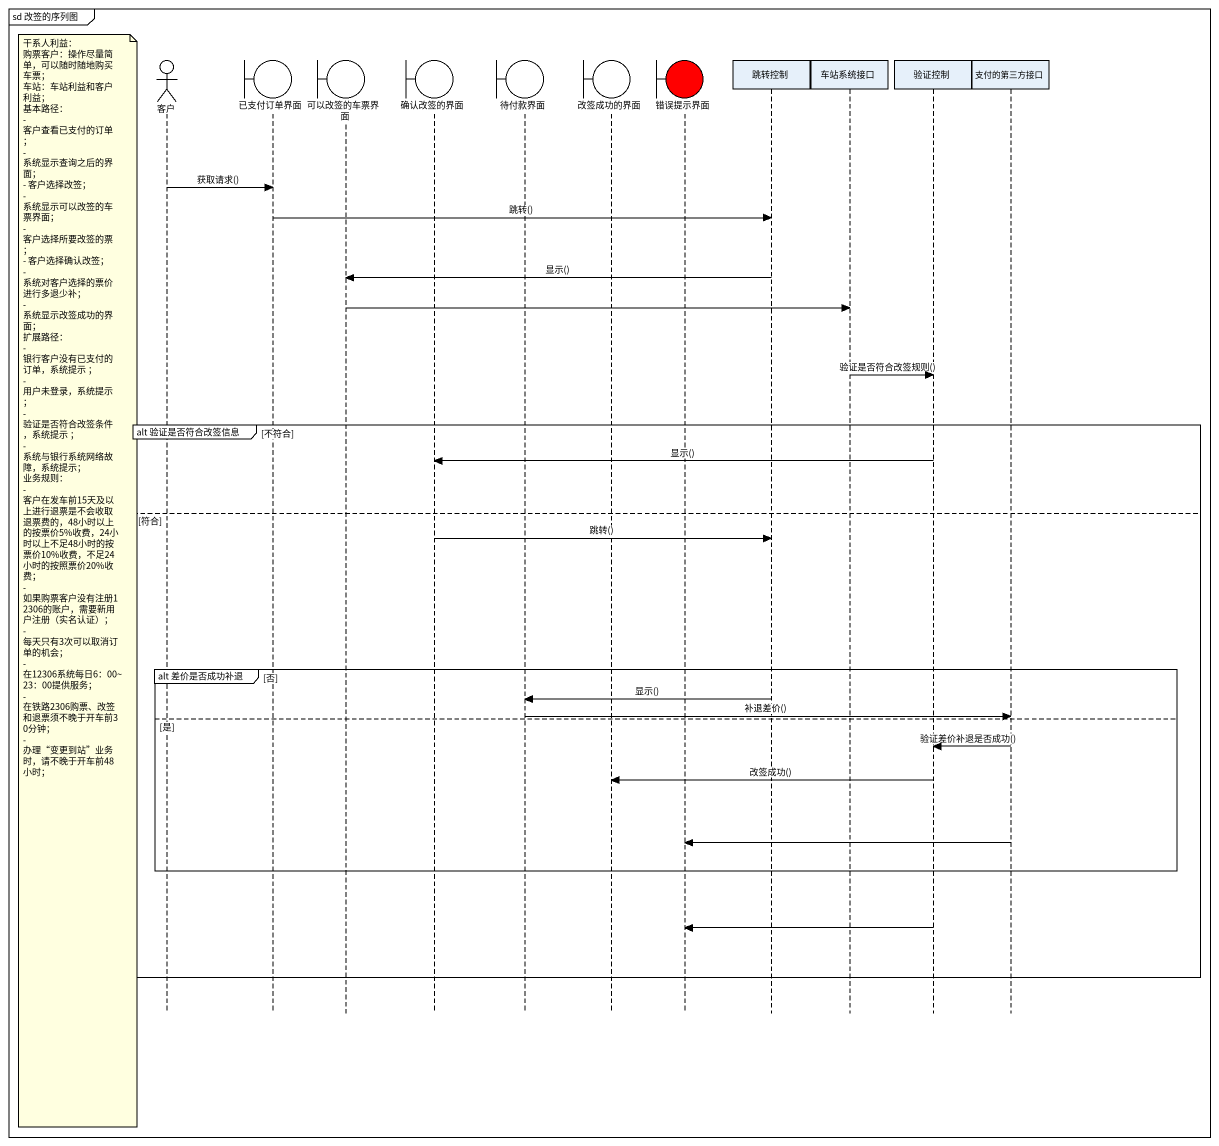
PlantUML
@startuml
mainframe sd 改签的序列图
hide footbox
actor 客户
boundary 已支付订单界面
boundary 可以改签的车票界面
boundary 确认改签的界面
boundary 待付款界面
boundary 改签成功的界面
boundary 错误提示界面 #FF0000
participant 跳转控制
participant 车站系统接口
participant 验证控制
participant 支付的第三方接口

客户 -> 已支付订单界面 : 获取请求()
已支付订单界面 -> 跳转控制 : 跳转()
跳转控制 -> 可以改签的车票界面 : 显示()
可以改签的车票界面 -> 车站系统接口
车站系统接口 -> 验证控制 : 验证是否符合改签规则()
group alt 验证是否符合改签信息 [不符合]
  验证控制 -> 确认改签的界面 : 显示()
else 符合
  确认改签的界面 -> 跳转控制 : 跳转()
  note left of 客户
    干系人利益：
    购票客户：操作尽量简单，可以随时随地购买车票；
    车站：车站利益和客户利益；
    基本路径：
    - 客户查看已支付的订单；
    - 系统显示查询之后的界面；
    - 客户选择改签；
    - 系统显示可以改签的车票界面；
    - 客户选择所要改签的票；
    - 客户选择确认改签；
    - 系统对客户选择的票价进行多退少补；
    - 系统显示改签成功的界面；
    扩展路径：
    - 银行客户没有已支付的订单，系统提示 ；
    - 用户未登录，系统提示；
    - 验证是否符合改签条件，系统提示 ；
    - 系统与银行系统网络故障，系统提示；
    业务规则：
    - 客户在发车前15天及以上进行退票是不会收取退票费的，48小时以上的按票价5%收费，24小时以上不足48小时的按票价10%收费，不足24小时的按照票价20%收费；
    - 如果购票客户没有注册12306的账户，需要新用户注册（实名认证）；
    - 每天只有3次可以取消订单的机会；
    - 在12306系统每日6：00~23：00提供服务；
    - 在铁路2306购票、改签和退票须不晚于开车前30分钟；
    - 办理“变更到站”业务时，请不晚于开车前48小时；
  end note
  group alt 差价是否成功补退 [否]
    跳转控制 -> 待付款界面 : 显示()
    待付款界面 -> 支付的第三方接口 : 补退差价()
  else 是
    支付的第三方接口 -> 验证控制 : 验证差价补退是否成功()
    验证控制 -> 改签成功的界面 : 改签成功()
    支付的第三方接口 -> 错误提示界面
  end
  验证控制 -> 错误提示界面
end
@enduml
